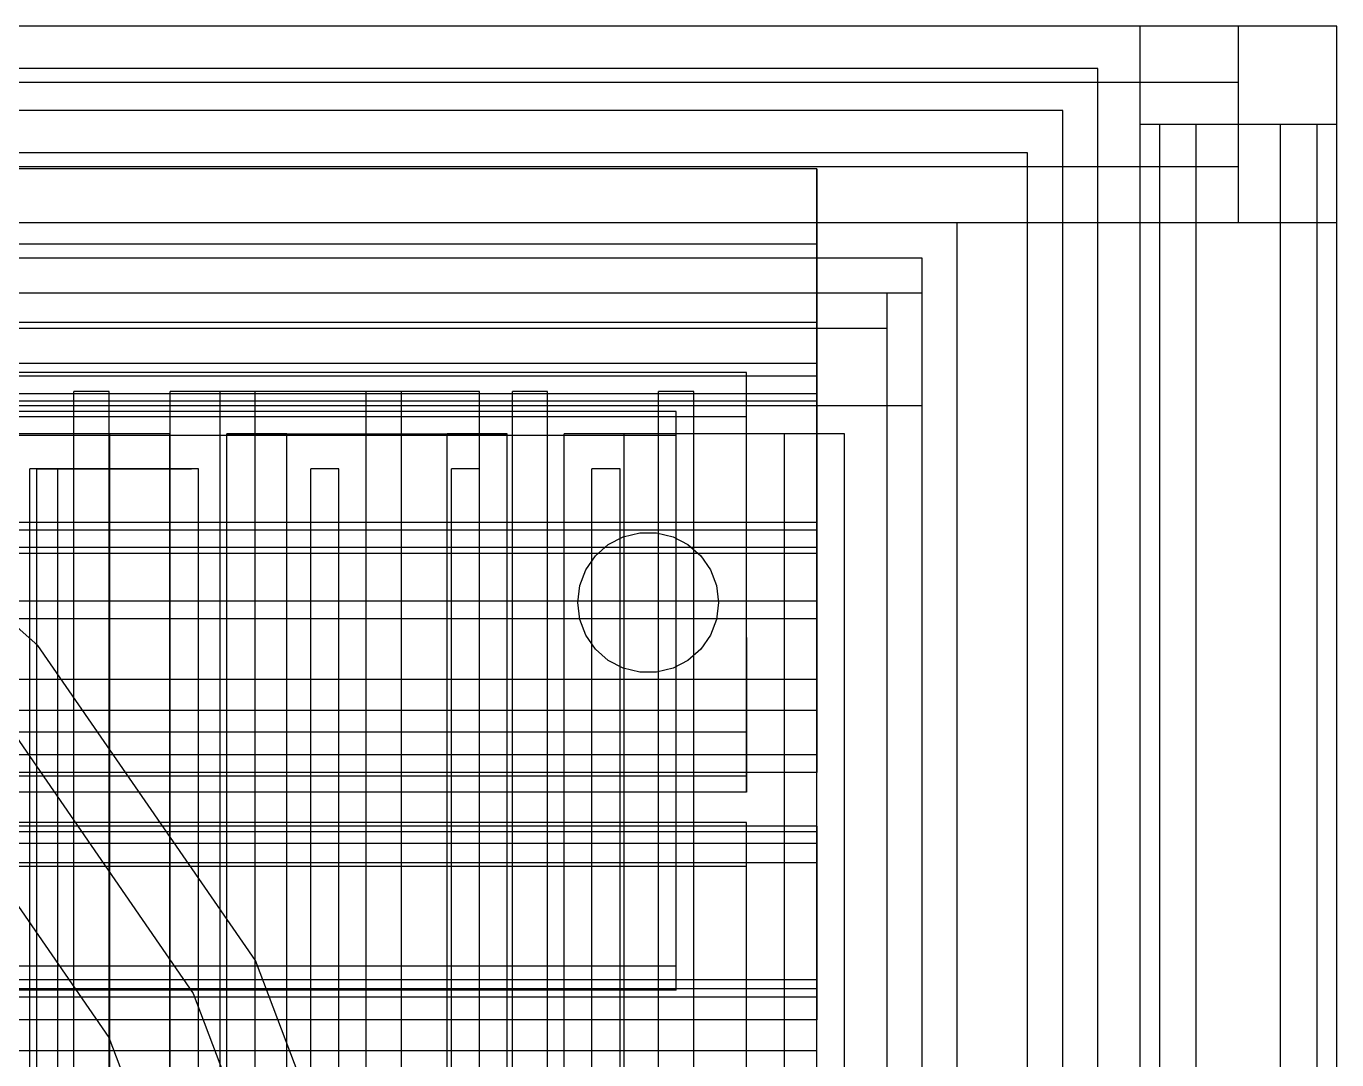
# Model space of a CAD drawing. Header units: millimetres. Extents: x -808 to -5, y -418 to 283.
# Drawn here: x -717.25 to -707, y 49.08 to 57.17 of the extents above; entities that cross this region are included whole.
import ezdxf

# ---------------------------------------------------------------- set-up
doc = ezdxf.new("R2010")
doc.units = ezdxf.units.MM
doc.layers.add('HIDDEN', color=8, linetype='Continuous')
doc.layers.add('VISIBLE', color=7, linetype='Continuous')

msp = doc.modelspace()

# ---------------------------------------------------------------- linework, layer by layer
at = {"layer": 'HIDDEN'}
for points in [[(-707.766, 57.17), (-745.166, 57.17)], [(-707.766, 57.17), (-745.166, 57.17)], [(-707.766, 57.17), (-745.166, 57.17)], [(-707.766, 57.17), (-708.536, 57.17)], [(-708.536, 55.63), (-708.536, 57.17)], [(-706.996, 57.17), (-708.536, 57.17)], [(-708.536, 55.63), (-708.536, 57.17)], [(-707.766, 55.63), (-707.766, 57.17)], [(-707.766, 55.63), (-707.766, 57.17)], [(-707.766, 55.63), (-707.766, 57.17)], [(-706.996, 55.63), (-706.996, 57.17)], [(-708.866, 56.84), (-744.066, 56.84)], [(-708.866, 56.84), (-744.066, 56.84)], [(-708.866, 56.84), (-744.066, 56.84)], [(-708.866, 31.32), (-708.866, 56.84)], [(-708.866, 31.32), (-708.866, 56.84)], [(-708.866, 31.32), (-708.866, 56.84)], [(-707.766, 56.73), (-745.166, 56.73)], [(-707.766, 56.73), (-745.166, 56.73)], [(-707.766, 56.07), (-707.766, 56.73)], [(-707.766, 56.07), (-707.766, 56.73)], [(-709.141, 56.51), (-743.791, 56.51)], [(-709.141, 56.51), (-743.791, 56.51)], [(-709.141, 56.51), (-743.791, 56.51)], [(-709.141, 56.51), (-743.791, 56.51)], [(-709.141, 31.65), (-709.141, 56.51)], [(-709.141, 31.65), (-709.141, 56.51)], [(-709.141, 31.65), (-709.141, 56.51)], [(-709.141, 31.65), (-709.141, 56.51)], [(-706.996, 56.4), (-708.536, 56.4)], [(-708.536, 31.1), (-708.536, 56.4)], [(-706.996, 56.4), (-708.536, 56.4)], [(-708.536, 31.1), (-708.536, 56.4)], [(-706.996, 56.4), (-708.536, 56.4)], [(-708.536, 31.1), (-708.536, 56.4)], [(-707.15, 56.4), (-708.382, 56.4)], [(-708.382, 31.1), (-708.382, 56.4)], [(-707.15, 56.4), (-708.382, 56.4)], [(-708.382, 31.1), (-708.382, 56.4)], [(-707.15, 56.4), (-708.382, 56.4)], [(-708.382, 31.1), (-708.382, 56.4)], [(-707.15, 56.4), (-708.382, 56.4)], [(-708.382, 31.1), (-708.382, 56.4)], [(-707.15, 56.4), (-708.382, 56.4)], [(-708.382, 31.1), (-708.382, 56.4)], [(-707.15, 56.4), (-708.382, 56.4)], [(-708.382, 31.1), (-708.382, 56.4)], [(-707.15, 56.4), (-708.382, 56.4)], [(-708.382, 31.1), (-708.382, 56.4)], [(-707.15, 56.4), (-708.382, 56.4)], [(-708.382, 31.1), (-708.382, 56.4)], [(-707.15, 56.4), (-708.382, 56.4)], [(-708.382, 31.1), (-708.382, 56.4)], [(-707.15, 56.4), (-708.382, 56.4)], [(-708.382, 31.1), (-708.382, 56.4)], [(-707.15, 56.4), (-708.382, 56.4)], [(-708.382, 31.1), (-708.382, 56.4)], [(-707.15, 56.4), (-708.382, 56.4)], [(-708.382, 31.1), (-708.382, 56.4)], [(-707.15, 56.4), (-708.382, 56.4)], [(-708.382, 31.1), (-708.382, 56.4)], [(-707.15, 56.4), (-708.382, 56.4)], [(-708.382, 31.1), (-708.382, 56.4)], [(-707.15, 56.4), (-708.382, 56.4)], [(-708.382, 31.1), (-708.382, 56.4)], [(-707.15, 56.4), (-708.382, 56.4)], [(-708.382, 31.1), (-708.382, 56.4)], [(-707.15, 56.4), (-708.382, 56.4)], [(-708.382, 31.1), (-708.382, 56.4)], [(-707.15, 56.4), (-708.382, 56.4)], [(-708.382, 31.1), (-708.382, 56.4)], [(-707.15, 56.4), (-708.382, 56.4)], [(-708.382, 31.1), (-708.382, 56.4)], [(-707.15, 56.4), (-708.382, 56.4)], [(-708.382, 31.1), (-708.382, 56.4)], [(-707.436, 56.4), (-708.096, 56.4)], [(-708.096, 31.1), (-708.096, 56.4)], [(-707.436, 56.4), (-708.096, 56.4)], [(-708.096, 31.1), (-708.096, 56.4)], [(-707.436, 31.1), (-707.436, 56.4)], [(-707.436, 31.1), (-707.436, 56.4)], [(-707.15, 31.1), (-707.15, 56.4)], [(-707.15, 31.1), (-707.15, 56.4)], [(-707.15, 31.1), (-707.15, 56.4)], [(-707.15, 31.1), (-707.15, 56.4)], [(-707.15, 31.1), (-707.15, 56.4)], [(-707.15, 31.1), (-707.15, 56.4)], [(-707.15, 31.1), (-707.15, 56.4)], [(-707.15, 31.1), (-707.15, 56.4)], [(-707.15, 31.1), (-707.15, 56.4)], [(-707.15, 31.1), (-707.15, 56.4)], [(-707.15, 31.1), (-707.15, 56.4)], [(-707.15, 31.1), (-707.15, 56.4)], [(-707.15, 31.1), (-707.15, 56.4)], [(-707.15, 31.1), (-707.15, 56.4)], [(-707.15, 31.1), (-707.15, 56.4)], [(-707.15, 31.1), (-707.15, 56.4)], [(-707.15, 31.1), (-707.15, 56.4)], [(-707.15, 31.1), (-707.15, 56.4)], [(-707.15, 31.1), (-707.15, 56.4)], [(-707.15, 31.1), (-707.15, 56.4)], [(-706.996, 55.63), (-706.996, 56.4)], [(-706.996, 31.1), (-706.996, 56.4)], [(-706.996, 31.1), (-706.996, 56.4)], [(-706.996, 31.1), (-706.996, 56.4)], [(-709.416, 56.18), (-743.516, 56.18)], [(-709.416, 56.18), (-743.516, 56.18)], [(-709.416, 56.18), (-743.516, 56.18)], [(-709.416, 56.18), (-743.516, 56.18)], [(-709.416, 31.98), (-709.416, 56.18)], [(-709.416, 31.98), (-709.416, 56.18)], [(-709.416, 31.98), (-709.416, 56.18)], [(-709.416, 31.98), (-709.416, 56.18)], [(-707.766, 56.07), (-745.166, 56.07)], [(-707.766, 56.07), (-745.166, 56.07)], [(-711.066, 56.053), (-741.866, 56.053)], [(-711.066, 56.053), (-741.866, 56.053)], [(-711.066, 56.053), (-711.066, 54.85)], [(-711.066, 54.43), (-711.066, 56.053)], [(-711.066, 56.053), (-711.066, 54.85)], [(-711.066, 54.43), (-711.066, 56.053)], [(-707.766, 55.63), (-745.166, 55.63)], [(-707.766, 55.63), (-745.166, 55.63)], [(-707.766, 55.63), (-745.166, 55.63)], [(-708.866, 55.63), (-744.066, 55.63)], [(-709.966, 55.63), (-742.966, 55.63)], [(-709.966, 55.63), (-742.966, 55.63)], [(-709.966, 55.63), (-742.966, 55.63)], [(-709.966, 55.63), (-742.966, 55.63)], [(-709.966, 55.63), (-742.966, 55.63)], [(-711.066, 55.63), (-741.866, 55.63)], [(-711.066, 55.63), (-741.866, 55.63)], [(-711.066, 55.63), (-741.866, 55.63)], [(-711.066, 55.63), (-741.866, 55.63)], [(-711.066, 54.53), (-711.066, 55.63)], [(-711.066, 54.53), (-711.066, 55.63)], [(-711.066, 54.53), (-711.066, 55.63)], [(-711.066, 54.53), (-711.066, 55.63)], [(-709.966, 32.53), (-709.966, 55.63)], [(-709.966, 32.53), (-709.966, 55.63)], [(-709.966, 32.53), (-709.966, 55.63)], [(-709.966, 32.53), (-709.966, 55.63)], [(-709.966, 32.53), (-709.966, 55.63)], [(-706.996, 55.63), (-708.536, 55.63)], [(-706.996, 55.63), (-708.536, 55.63)], [(-711.066, 55.463), (-741.866, 55.463)], [(-711.066, 55.463), (-711.066, 54.235)], [(-711.066, 53.285), (-711.066, 55.463)], [(-710.241, 55.355), (-742.691, 55.355)], [(-710.241, 55.355), (-742.691, 55.355)], [(-710.241, 55.355), (-742.691, 55.355)], [(-710.241, 55.355), (-742.691, 55.355)], [(-710.241, 55.355), (-742.691, 55.355)], [(-710.241, 55.355), (-742.691, 55.355)], [(-710.241, 55.355), (-742.691, 55.355)], [(-710.241, 55.355), (-742.691, 55.355)], [(-710.241, 32.805), (-710.241, 55.355)], [(-710.241, 32.805), (-710.241, 55.355)], [(-710.241, 32.805), (-710.241, 55.355)], [(-710.241, 32.805), (-710.241, 55.355)], [(-710.241, 32.805), (-710.241, 55.355)], [(-710.241, 32.805), (-710.241, 55.355)], [(-710.241, 32.805), (-710.241, 55.355)], [(-710.241, 32.805), (-710.241, 55.355)], [(-710.241, 55.08), (-742.691, 55.08)], [(-710.241, 55.08), (-742.691, 55.08)], [(-710.516, 55.08), (-742.416, 55.08)], [(-710.516, 55.08), (-742.416, 55.08)], [(-710.516, 55.08), (-742.416, 55.08)], [(-710.516, 55.08), (-742.416, 55.08)], [(-710.516, 33.08), (-710.516, 55.08)], [(-710.516, 33.08), (-710.516, 55.08)], [(-710.516, 33.08), (-710.516, 55.08)], [(-710.516, 33.08), (-710.516, 55.08)], [(-710.241, 54.2), (-710.241, 55.08)], [(-710.241, 54.2), (-710.241, 55.08)], [(-710.516, 54.805), (-742.416, 54.805)], [(-710.516, 54.805), (-742.416, 54.805)], [(-710.516, 54.805), (-742.416, 54.805)], [(-710.516, 54.805), (-742.416, 54.805)], [(-710.516, 54.805), (-742.416, 54.805)], [(-710.516, 54.805), (-742.416, 54.805)], [(-711.066, 54.85), (-741.866, 54.85)], [(-711.066, 54.85), (-741.866, 54.85)], [(-711.066, 53.227), (-711.066, 54.85)], [(-711.066, 53.227), (-711.066, 54.85)], [(-710.516, 33.355), (-710.516, 54.805)], [(-710.516, 33.355), (-710.516, 54.805)], [(-710.516, 33.355), (-710.516, 54.805)], [(-710.516, 33.355), (-710.516, 54.805)], [(-710.516, 33.355), (-710.516, 54.805)], [(-710.516, 33.355), (-710.516, 54.805)], [(-711.066, 54.53), (-741.866, 54.53)], [(-711.066, 54.53), (-741.866, 54.53)], [(-711.066, 54.53), (-741.866, 54.53)], [(-711.066, 54.53), (-741.866, 54.53)], [(-711.066, 54.43), (-741.866, 54.43)], [(-711.066, 54.43), (-741.866, 54.43)], [(-711.616, 54.459), (-741.316, 54.459)], [(-711.616, 54.459), (-741.316, 54.459)], [(-711.616, 54.114), (-711.616, 54.459)], [(-711.616, 51.646), (-711.616, 54.459)], [(-711.616, 54.114), (-711.616, 54.459)], [(-711.616, 51.646), (-711.616, 54.459)], [(-711.066, 54.43), (-711.066, 53.227)], [(-711.066, 54.43), (-711.066, 53.227)], [(-711.066, 54.293), (-741.866, 54.293)], [(-711.066, 54.293), (-741.866, 54.293)], [(-717.162, 52.323), (-719.405, 54.31)], [(-716.605, 54.31), (-716.88, 54.31)], [(-716.88, 33.85), (-716.88, 54.31)], [(-716.605, 54.31), (-716.88, 54.31)], [(-716.88, 33.85), (-716.88, 54.31)], [(-716.605, 33.85), (-716.605, 54.31)], [(-716.605, 33.85), (-716.605, 54.31)], [(-713.706, 54.31), (-716.126, 54.31)], [(-716.126, 33.85), (-716.126, 54.31)], [(-713.706, 54.31), (-716.126, 54.31)], [(-716.126, 33.85), (-716.126, 54.31)], [(-715.461, 54.31), (-715.736, 54.31)], [(-715.736, 33.85), (-715.736, 54.31)], [(-715.461, 54.31), (-715.736, 54.31)], [(-715.736, 33.85), (-715.736, 54.31)], [(-715.461, 33.85), (-715.461, 54.31)], [(-715.461, 33.85), (-715.461, 54.31)], [(-714.317, 54.31), (-714.592, 54.31)], [(-714.592, 33.85), (-714.592, 54.31)], [(-714.317, 54.31), (-714.592, 54.31)], [(-714.592, 33.85), (-714.592, 54.31)], [(-714.317, 33.85), (-714.317, 54.31)], [(-714.317, 33.85), (-714.317, 54.31)], [(-713.706, 33.85), (-713.706, 54.31)], [(-713.706, 33.85), (-713.706, 54.31)], [(-713.173, 54.31), (-713.448, 54.31)], [(-713.448, 33.85), (-713.448, 54.31)], [(-713.173, 54.31), (-713.448, 54.31)], [(-713.448, 33.85), (-713.448, 54.31)], [(-713.173, 33.85), (-713.173, 54.31)], [(-713.173, 33.85), (-713.173, 54.31)], [(-712.029, 54.31), (-712.304, 54.31)], [(-712.304, 33.85), (-712.304, 54.31)], [(-712.029, 54.31), (-712.304, 54.31)], [(-712.304, 33.85), (-712.304, 54.31)], [(-712.029, 33.85), (-712.029, 54.31)], [(-712.029, 33.85), (-712.029, 54.31)], [(-711.066, 53.09), (-711.066, 54.293)], [(-711.066, 52.67), (-711.066, 54.293)], [(-711.066, 53.09), (-711.066, 54.293)], [(-711.066, 52.67), (-711.066, 54.293)], [(-710.241, 54.2), (-742.691, 54.2)], [(-710.241, 54.2), (-742.691, 54.2)], [(-711.066, 54.235), (-741.866, 54.235)], [(-711.066, 52.057), (-711.066, 54.235)], [(-711.616, 54.114), (-741.316, 54.114)], [(-711.616, 54.114), (-741.316, 54.114)], [(-712.166, 54.154), (-740.766, 54.154)], [(-712.166, 54.154), (-740.766, 54.154)], [(-712.166, 53.966), (-712.166, 54.154)], [(-712.166, 49.814), (-712.166, 54.154)], [(-712.166, 53.966), (-712.166, 54.154)], [(-712.166, 49.814), (-712.166, 54.154)], [(-711.616, 51.301), (-711.616, 54.114)], [(-711.616, 51.301), (-711.616, 54.114)], [(-712.166, 53.966), (-740.766, 53.966)], [(-712.166, 53.966), (-740.766, 53.966)], [(-716.598, 53.98), (-718.323, 53.98)], [(-716.129, 53.98), (-717.854, 53.98)], [(-716.129, 53.98), (-716.598, 53.98)], [(-716.598, 34.18), (-716.598, 53.98)], [(-716.129, 34.18), (-716.129, 53.98)], [(-715.683, 53.98), (-713.958, 53.98)], [(-715.214, 53.98), (-715.683, 53.98)], [(-715.683, 34.18), (-715.683, 53.98)], [(-715.214, 53.98), (-713.489, 53.98)], [(-715.214, 34.18), (-715.214, 53.98)], [(-713.489, 53.98), (-713.958, 53.98)], [(-713.958, 34.18), (-713.958, 53.98)], [(-713.489, 34.18), (-713.489, 53.98)], [(-711.318, 53.98), (-713.043, 53.98)], [(-712.574, 53.98), (-713.043, 53.98)], [(-713.043, 34.18), (-713.043, 53.98)], [(-710.849, 53.98), (-712.574, 53.98)], [(-712.574, 34.18), (-712.574, 53.98)], [(-712.166, 49.626), (-712.166, 53.966)], [(-712.166, 49.626), (-712.166, 53.966)], [(-710.849, 53.98), (-711.318, 53.98)], [(-711.318, 34.18), (-711.318, 53.98)], [(-710.849, 34.18), (-710.849, 53.98)], [(-717.006, 53.705), (-717.226, 53.705)], [(-717.226, 34.455), (-717.226, 53.705)], [(-717.006, 53.705), (-717.226, 53.705)], [(-717.226, 34.455), (-717.226, 53.705)], [(-717.006, 53.705), (-717.226, 53.705)], [(-717.226, 34.455), (-717.226, 53.705)], [(-717.006, 53.705), (-717.226, 53.705)], [(-717.226, 34.455), (-717.226, 53.705)], [(-717.006, 53.705), (-717.226, 53.705)], [(-717.226, 34.455), (-717.226, 53.705)], [(-717.006, 53.705), (-717.226, 53.705)], [(-717.226, 34.455), (-717.226, 53.705)], [(-717.171, 35.555), (-717.171, 53.705)], [(-717.154, 53.705), (-717.171, 53.705)], [(-717.171, 53.705), (-717.154, 53.705)], [(-717.102, 53.705), (-717.154, 53.705)], [(-717.154, 53.705), (-717.102, 53.705)], [(-717.019, 53.705), (-717.102, 53.705)], [(-717.102, 53.705), (-717.019, 53.705)], [(-716.91, 53.705), (-717.019, 53.705)], [(-717.019, 53.705), (-716.91, 53.705)], [(-717.006, 34.455), (-717.006, 53.705)], [(-717.006, 34.455), (-717.006, 53.705)], [(-717.006, 34.455), (-717.006, 53.705)], [(-717.006, 34.455), (-717.006, 53.705)], [(-717.006, 34.455), (-717.006, 53.705)], [(-717.006, 34.455), (-717.006, 53.705)], [(-716.781, 53.705), (-716.91, 53.705)], [(-716.91, 53.705), (-716.781, 53.705)], [(-716.639, 53.705), (-716.781, 53.705)], [(-716.781, 53.705), (-716.639, 53.705)], [(-716.493, 53.705), (-716.639, 53.705)], [(-716.639, 53.705), (-716.493, 53.705)], [(-716.352, 53.705), (-716.493, 53.705)], [(-716.493, 53.705), (-716.352, 53.705)], [(-716.222, 53.705), (-716.352, 53.705)], [(-716.352, 53.705), (-716.222, 53.705)], [(-716.113, 53.705), (-716.222, 53.705)], [(-716.222, 53.705), (-716.113, 53.705)], [(-715.906, 53.705), (-716.126, 53.705)], [(-716.126, 34.455), (-716.126, 53.705)], [(-715.906, 53.705), (-716.126, 53.705)], [(-716.126, 34.455), (-716.126, 53.705)], [(-715.906, 53.705), (-716.126, 53.705)], [(-716.126, 34.455), (-716.126, 53.705)], [(-715.906, 53.705), (-716.126, 53.705)], [(-716.126, 34.455), (-716.126, 53.705)], [(-715.906, 53.705), (-716.126, 53.705)], [(-716.126, 34.455), (-716.126, 53.705)], [(-715.906, 53.705), (-716.126, 53.705)], [(-716.126, 34.455), (-716.126, 53.705)], [(-716.03, 53.705), (-716.113, 53.705)], [(-716.113, 53.705), (-716.03, 53.705)], [(-715.979, 53.705), (-716.03, 53.705)], [(-716.03, 53.705), (-715.979, 53.705)], [(-715.961, 53.705), (-715.979, 53.705)], [(-715.979, 53.705), (-715.961, 53.705)], [(-715.906, 34.455), (-715.906, 53.705)], [(-715.906, 34.455), (-715.906, 53.705)], [(-715.906, 34.455), (-715.906, 53.705)], [(-715.906, 34.455), (-715.906, 53.705)], [(-715.906, 34.455), (-715.906, 53.705)], [(-715.906, 34.455), (-715.906, 53.705)], [(-714.806, 53.705), (-715.026, 53.705)], [(-715.026, 34.455), (-715.026, 53.705)], [(-714.806, 53.705), (-715.026, 53.705)], [(-715.026, 34.455), (-715.026, 53.705)], [(-714.806, 53.705), (-715.026, 53.705)], [(-715.026, 34.455), (-715.026, 53.705)], [(-714.806, 53.705), (-715.026, 53.705)], [(-715.026, 34.455), (-715.026, 53.705)], [(-714.806, 53.705), (-715.026, 53.705)], [(-715.026, 34.455), (-715.026, 53.705)], [(-714.806, 53.705), (-715.026, 53.705)], [(-715.026, 34.455), (-715.026, 53.705)], [(-714.806, 34.455), (-714.806, 53.705)], [(-714.806, 34.455), (-714.806, 53.705)], [(-714.806, 34.455), (-714.806, 53.705)], [(-714.806, 34.455), (-714.806, 53.705)], [(-714.806, 34.455), (-714.806, 53.705)], [(-714.806, 34.455), (-714.806, 53.705)], [(-713.706, 53.705), (-713.926, 53.705)], [(-713.926, 34.455), (-713.926, 53.705)], [(-713.706, 53.705), (-713.926, 53.705)], [(-713.926, 34.455), (-713.926, 53.705)], [(-713.706, 53.705), (-713.926, 53.705)], [(-713.926, 34.455), (-713.926, 53.705)], [(-713.706, 53.705), (-713.926, 53.705)], [(-713.926, 34.455), (-713.926, 53.705)], [(-713.706, 53.705), (-713.926, 53.705)], [(-713.926, 34.455), (-713.926, 53.705)], [(-713.706, 53.705), (-713.926, 53.705)], [(-713.926, 34.455), (-713.926, 53.705)], [(-713.706, 34.455), (-713.706, 53.705)], [(-713.706, 34.455), (-713.706, 53.705)], [(-713.706, 34.455), (-713.706, 53.705)], [(-713.706, 34.455), (-713.706, 53.705)], [(-713.706, 34.455), (-713.706, 53.705)], [(-713.706, 34.455), (-713.706, 53.705)], [(-712.606, 53.705), (-712.826, 53.705)], [(-712.826, 34.455), (-712.826, 53.705)], [(-712.606, 53.705), (-712.826, 53.705)], [(-712.826, 34.455), (-712.826, 53.705)], [(-712.606, 53.705), (-712.826, 53.705)], [(-712.826, 34.455), (-712.826, 53.705)], [(-712.606, 53.705), (-712.826, 53.705)], [(-712.826, 34.455), (-712.826, 53.705)], [(-712.606, 53.705), (-712.826, 53.705)], [(-712.826, 34.455), (-712.826, 53.705)], [(-712.606, 53.705), (-712.826, 53.705)], [(-712.826, 34.455), (-712.826, 53.705)], [(-712.606, 34.455), (-712.606, 53.705)], [(-712.606, 34.455), (-712.606, 53.705)], [(-712.606, 34.455), (-712.606, 53.705)], [(-712.606, 34.455), (-712.606, 53.705)], [(-712.606, 34.455), (-712.606, 53.705)], [(-712.606, 34.455), (-712.606, 53.705)], [(-711.066, 53.285), (-741.866, 53.285)], [(-711.066, 53.285), (-711.066, 52.057)], [(-711.066, 53.227), (-741.866, 53.227)], [(-711.066, 53.227), (-741.866, 53.227)], [(-712.699, 53.113), (-712.581, 53.174)], [(-712.699, 53.113), (-712.581, 53.174)], [(-712.581, 53.174), (-712.452, 53.206)], [(-712.581, 53.174), (-712.452, 53.206)], [(-712.452, 53.206), (-712.32, 53.206)], [(-712.452, 53.206), (-712.32, 53.206)], [(-712.32, 53.206), (-712.191, 53.174)], [(-712.32, 53.206), (-712.191, 53.174)], [(-712.191, 53.174), (-712.074, 53.113)], [(-712.191, 53.174), (-712.074, 53.113)], [(-711.066, 53.09), (-741.866, 53.09)], [(-711.066, 53.09), (-741.866, 53.09)], [(-711.066, 53.043), (-741.866, 53.043)], [(-712.798, 53.025), (-712.699, 53.113)], [(-712.798, 53.025), (-712.699, 53.113)], [(-712.074, 53.113), (-711.974, 53.025)], [(-712.074, 53.113), (-711.974, 53.025)], [(-711.066, 51.467), (-711.066, 53.09)], [(-711.066, 51.467), (-711.066, 53.09)], [(-711.066, 51.815), (-711.066, 53.043)], [(-711.066, 50.865), (-711.066, 53.043)], [(-712.873, 52.916), (-712.798, 53.025)], [(-712.873, 52.916), (-712.798, 53.025)], [(-711.974, 53.025), (-711.899, 52.916)], [(-711.974, 53.025), (-711.899, 52.916)], [(-712.92, 52.792), (-712.873, 52.916)], [(-712.92, 52.792), (-712.873, 52.916)], [(-711.899, 52.916), (-711.852, 52.792)], [(-711.899, 52.916), (-711.852, 52.792)], [(-712.936, 52.66), (-712.92, 52.792)], [(-712.936, 52.66), (-712.92, 52.792)], [(-711.852, 52.792), (-711.836, 52.66)], [(-711.852, 52.792), (-711.836, 52.66)], [(-711.066, 52.67), (-741.866, 52.67)], [(-711.066, 52.67), (-741.866, 52.67)], [(-712.92, 52.528), (-712.936, 52.66)], [(-712.92, 52.528), (-712.936, 52.66)], [(-711.836, 52.66), (-711.852, 52.528)], [(-711.836, 52.66), (-711.852, 52.528)], [(-711.066, 51.467), (-711.066, 52.67)], [(-711.066, 51.467), (-711.066, 52.67)], [(-711.066, 52.533), (-741.866, 52.533)], [(-711.066, 52.533), (-741.866, 52.533)], [(-712.873, 52.404), (-712.92, 52.528)], [(-712.873, 52.404), (-712.92, 52.528)], [(-711.852, 52.528), (-711.899, 52.404)], [(-711.852, 52.528), (-711.899, 52.404)], [(-711.066, 52.533), (-711.066, 51.33)], [(-711.066, 50.91), (-711.066, 52.533)], [(-711.066, 52.533), (-711.066, 51.33)], [(-711.066, 50.91), (-711.066, 52.533)], [(-715.46, 49.857), (-717.162, 52.323)], [(-712.798, 52.295), (-712.873, 52.404)], [(-712.798, 52.295), (-712.873, 52.404)], [(-711.899, 52.404), (-711.974, 52.295)], [(-711.899, 52.404), (-711.974, 52.295)], [(-711.616, 52.385), (-711.616, 52.367)], [(-711.616, 52.367), (-711.616, 52.385)], [(-711.616, 52.385), (-711.616, 52.367)], [(-711.616, 52.367), (-711.616, 52.385)], [(-711.616, 52.385), (-711.616, 52.367)], [(-711.616, 52.367), (-711.616, 52.385)], [(-711.616, 52.385), (-711.616, 52.367)], [(-711.616, 52.367), (-711.616, 52.385)], [(-711.616, 52.385), (-711.616, 52.367)], [(-711.616, 52.367), (-711.616, 52.385)], [(-711.616, 52.385), (-711.616, 52.367)], [(-711.616, 52.367), (-711.616, 52.385)], [(-711.616, 52.385), (-711.616, 52.367)], [(-711.616, 52.367), (-711.616, 52.385)], [(-711.616, 52.385), (-711.616, 52.367)], [(-711.616, 52.367), (-711.616, 52.385)], [(-711.616, 52.385), (-711.616, 52.367)], [(-711.616, 52.367), (-711.616, 52.385)], [(-711.616, 52.367), (-711.616, 52.316)], [(-711.616, 52.316), (-711.616, 52.367)], [(-711.616, 52.367), (-711.616, 52.316)], [(-711.616, 52.316), (-711.616, 52.367)], [(-711.616, 52.367), (-711.616, 52.316)], [(-711.616, 52.316), (-711.616, 52.367)], [(-711.616, 52.367), (-711.616, 52.316)], [(-711.616, 52.316), (-711.616, 52.367)], [(-711.616, 52.367), (-711.616, 52.316)], [(-711.616, 52.316), (-711.616, 52.367)], [(-711.616, 52.367), (-711.616, 52.316)], [(-711.616, 52.316), (-711.616, 52.367)], [(-711.616, 52.367), (-711.616, 52.316)], [(-711.616, 52.316), (-711.616, 52.367)], [(-711.616, 52.367), (-711.616, 52.316)], [(-711.616, 52.316), (-711.616, 52.367)], [(-711.616, 52.367), (-711.616, 52.316)], [(-711.616, 52.316), (-711.616, 52.367)], [(-711.616, 52.316), (-711.616, 52.233)], [(-711.616, 52.233), (-711.616, 52.316)], [(-711.616, 52.316), (-711.616, 52.233)], [(-711.616, 52.233), (-711.616, 52.316)], [(-711.616, 52.316), (-711.616, 52.233)], [(-711.616, 52.233), (-711.616, 52.316)], [(-711.616, 52.316), (-711.616, 52.233)], [(-711.616, 52.233), (-711.616, 52.316)], [(-711.616, 52.316), (-711.616, 52.233)], [(-711.616, 52.233), (-711.616, 52.316)], [(-711.616, 52.316), (-711.616, 52.233)], [(-711.616, 52.233), (-711.616, 52.316)], [(-711.616, 52.316), (-711.616, 52.233)], [(-711.616, 52.233), (-711.616, 52.316)], [(-711.616, 52.316), (-711.616, 52.233)], [(-711.616, 52.233), (-711.616, 52.316)], [(-711.616, 52.316), (-711.616, 52.233)], [(-711.616, 52.233), (-711.616, 52.316)], [(-712.699, 52.207), (-712.798, 52.295)], [(-712.699, 52.207), (-712.798, 52.295)], [(-711.974, 52.295), (-712.074, 52.207)], [(-711.974, 52.295), (-712.074, 52.207)], [(-711.616, 52.233), (-711.616, 52.124)], [(-711.616, 52.124), (-711.616, 52.233)], [(-711.616, 52.233), (-711.616, 52.124)], [(-711.616, 52.124), (-711.616, 52.233)], [(-711.616, 52.233), (-711.616, 52.124)], [(-711.616, 52.124), (-711.616, 52.233)], [(-711.616, 52.233), (-711.616, 52.124)], [(-711.616, 52.124), (-711.616, 52.233)], [(-711.616, 52.233), (-711.616, 52.124)], [(-711.616, 52.124), (-711.616, 52.233)], [(-711.616, 52.233), (-711.616, 52.124)], [(-711.616, 52.124), (-711.616, 52.233)], [(-711.616, 52.233), (-711.616, 52.124)], [(-711.616, 52.124), (-711.616, 52.233)], [(-711.616, 52.233), (-711.616, 52.124)], [(-711.616, 52.124), (-711.616, 52.233)], [(-711.616, 52.233), (-711.616, 52.124)], [(-711.616, 52.124), (-711.616, 52.233)], [(-712.581, 52.146), (-712.699, 52.207)], [(-712.581, 52.146), (-712.699, 52.207)], [(-712.452, 52.114), (-712.581, 52.146)], [(-712.452, 52.114), (-712.581, 52.146)], [(-712.32, 52.114), (-712.452, 52.114)], [(-712.32, 52.114), (-712.452, 52.114)], [(-712.191, 52.146), (-712.32, 52.114)], [(-712.191, 52.146), (-712.32, 52.114)], [(-712.074, 52.207), (-712.191, 52.146)], [(-712.074, 52.207), (-712.191, 52.146)], [(-711.616, 52.124), (-711.616, 51.995)], [(-711.616, 51.995), (-711.616, 52.124)], [(-711.616, 52.124), (-711.616, 51.995)], [(-711.616, 51.995), (-711.616, 52.124)], [(-711.616, 52.124), (-711.616, 51.995)], [(-711.616, 51.995), (-711.616, 52.124)], [(-711.616, 52.124), (-711.616, 51.995)], [(-711.616, 51.995), (-711.616, 52.124)], [(-711.616, 52.124), (-711.616, 51.995)], [(-711.616, 51.995), (-711.616, 52.124)], [(-711.616, 52.124), (-711.616, 51.995)], [(-711.616, 51.995), (-711.616, 52.124)], [(-711.616, 52.124), (-711.616, 51.995)], [(-711.616, 51.995), (-711.616, 52.124)], [(-711.616, 52.124), (-711.616, 51.995)], [(-711.616, 51.995), (-711.616, 52.124)], [(-711.616, 52.124), (-711.616, 51.995)], [(-711.616, 51.995), (-711.616, 52.124)], [(-711.066, 52.057), (-741.866, 52.057)], [(-717.574, 51.958), (-715.947, 49.601)], [(-711.616, 51.995), (-711.616, 51.853)], [(-711.616, 51.853), (-711.616, 51.995)], [(-711.616, 51.995), (-711.616, 51.853)], [(-711.616, 51.853), (-711.616, 51.995)], [(-711.616, 51.995), (-711.616, 51.853)], [(-711.616, 51.853), (-711.616, 51.995)], [(-711.616, 51.995), (-711.616, 51.853)], [(-711.616, 51.853), (-711.616, 51.995)], [(-711.616, 51.995), (-711.616, 51.853)], [(-711.616, 51.853), (-711.616, 51.995)], [(-711.616, 51.995), (-711.616, 51.853)], [(-711.616, 51.853), (-711.616, 51.995)], [(-711.616, 51.995), (-711.616, 51.853)], [(-711.616, 51.853), (-711.616, 51.995)], [(-711.616, 51.995), (-711.616, 51.853)], [(-711.616, 51.853), (-711.616, 51.995)], [(-711.616, 51.995), (-711.616, 51.853)], [(-711.616, 51.853), (-711.616, 51.995)], [(-711.066, 51.815), (-741.866, 51.815)], [(-711.616, 51.853), (-711.616, 51.707)], [(-711.616, 51.707), (-711.616, 51.853)], [(-711.616, 51.853), (-711.616, 51.707)], [(-711.616, 51.707), (-711.616, 51.853)], [(-711.616, 51.853), (-711.616, 51.707)], [(-711.616, 51.707), (-711.616, 51.853)], [(-711.616, 51.853), (-711.616, 51.707)], [(-711.616, 51.707), (-711.616, 51.853)], [(-711.616, 51.853), (-711.616, 51.707)], [(-711.616, 51.707), (-711.616, 51.853)], [(-711.616, 51.853), (-711.616, 51.707)], [(-711.616, 51.707), (-711.616, 51.853)], [(-711.616, 51.853), (-711.616, 51.707)], [(-711.616, 51.707), (-711.616, 51.853)], [(-711.616, 51.853), (-711.616, 51.707)], [(-711.616, 51.707), (-711.616, 51.853)], [(-711.616, 51.853), (-711.616, 51.707)], [(-711.616, 51.707), (-711.616, 51.853)], [(-711.066, 49.637), (-711.066, 51.815)], [(-711.616, 51.707), (-711.616, 51.565)], [(-711.616, 51.565), (-711.616, 51.707)], [(-711.616, 51.707), (-711.616, 51.565)], [(-711.616, 51.565), (-711.616, 51.707)], [(-711.616, 51.707), (-711.616, 51.565)], [(-711.616, 51.565), (-711.616, 51.707)], [(-711.616, 51.707), (-711.616, 51.565)], [(-711.616, 51.565), (-711.616, 51.707)], [(-711.616, 51.707), (-711.616, 51.565)], [(-711.616, 51.565), (-711.616, 51.707)], [(-711.616, 51.707), (-711.616, 51.565)], [(-711.616, 51.565), (-711.616, 51.707)], [(-711.616, 51.707), (-711.616, 51.565)], [(-711.616, 51.565), (-711.616, 51.707)], [(-711.616, 51.707), (-711.616, 51.565)], [(-711.616, 51.565), (-711.616, 51.707)], [(-711.616, 51.707), (-711.616, 51.565)], [(-711.616, 51.565), (-711.616, 51.707)], [(-711.616, 51.646), (-741.316, 51.646)], [(-711.616, 51.646), (-741.316, 51.646)], [(-711.616, 51.301), (-711.616, 51.646)], [(-711.616, 51.301), (-711.616, 51.646)], [(-711.616, 51.565), (-711.616, 51.436)], [(-711.616, 51.436), (-711.616, 51.565)], [(-711.616, 51.565), (-711.616, 51.436)], [(-711.616, 51.436), (-711.616, 51.565)], [(-711.616, 51.565), (-711.616, 51.436)], [(-711.616, 51.436), (-711.616, 51.565)], [(-711.616, 51.565), (-711.616, 51.436)], [(-711.616, 51.436), (-711.616, 51.565)], [(-711.616, 51.565), (-711.616, 51.436)], [(-711.616, 51.436), (-711.616, 51.565)], [(-711.616, 51.565), (-711.616, 51.436)], [(-711.616, 51.436), (-711.616, 51.565)], [(-711.616, 51.565), (-711.616, 51.436)], [(-711.616, 51.436), (-711.616, 51.565)], [(-711.616, 51.565), (-711.616, 51.436)], [(-711.616, 51.436), (-711.616, 51.565)], [(-711.616, 51.565), (-711.616, 51.436)], [(-711.616, 51.436), (-711.616, 51.565)], [(-711.066, 51.467), (-741.866, 51.467)], [(-711.066, 51.467), (-741.866, 51.467)], [(-718.132, 51.464), (-716.607, 49.255)], [(-711.616, 51.436), (-711.616, 51.327)], [(-711.616, 51.327), (-711.616, 51.436)], [(-711.616, 51.436), (-711.616, 51.327)], [(-711.616, 51.327), (-711.616, 51.436)], [(-711.616, 51.436), (-711.616, 51.327)], [(-711.616, 51.327), (-711.616, 51.436)], [(-711.616, 51.436), (-711.616, 51.327)], [(-711.616, 51.327), (-711.616, 51.436)], [(-711.616, 51.436), (-711.616, 51.327)], [(-711.616, 51.327), (-711.616, 51.436)], [(-711.616, 51.436), (-711.616, 51.327)], [(-711.616, 51.327), (-711.616, 51.436)], [(-711.616, 51.436), (-711.616, 51.327)], [(-711.616, 51.327), (-711.616, 51.436)], [(-711.616, 51.436), (-711.616, 51.327)], [(-711.616, 51.327), (-711.616, 51.436)], [(-711.616, 51.436), (-711.616, 51.327)], [(-711.616, 51.327), (-711.616, 51.436)], [(-711.066, 51.33), (-741.866, 51.33)], [(-711.066, 51.33), (-741.866, 51.33)], [(-711.616, 51.301), (-741.316, 51.301)], [(-711.616, 51.301), (-741.316, 51.301)], [(-711.616, 51.327), (-711.616, 51.244)], [(-711.616, 51.244), (-711.616, 51.327)], [(-711.616, 51.327), (-711.616, 51.244)], [(-711.616, 51.244), (-711.616, 51.327)], [(-711.616, 51.327), (-711.616, 51.244)], [(-711.616, 51.244), (-711.616, 51.327)], [(-711.616, 51.327), (-711.616, 51.244)], [(-711.616, 51.244), (-711.616, 51.327)], [(-711.616, 51.327), (-711.616, 51.244)], [(-711.616, 51.244), (-711.616, 51.327)], [(-711.616, 51.327), (-711.616, 51.244)], [(-711.616, 51.244), (-711.616, 51.327)], [(-711.616, 51.327), (-711.616, 51.244)], [(-711.616, 51.244), (-711.616, 51.327)], [(-711.616, 51.327), (-711.616, 51.244)], [(-711.616, 51.244), (-711.616, 51.327)], [(-711.616, 51.327), (-711.616, 51.244)], [(-711.616, 51.244), (-711.616, 51.327)], [(-711.066, 49.707), (-711.066, 51.33)], [(-711.066, 49.707), (-711.066, 51.33)], [(-711.616, 51.244), (-711.616, 51.193)], [(-711.616, 51.193), (-711.616, 51.244)], [(-711.616, 51.244), (-711.616, 51.193)], [(-711.616, 51.193), (-711.616, 51.244)], [(-711.616, 51.244), (-711.616, 51.193)], [(-711.616, 51.193), (-711.616, 51.244)], [(-711.616, 51.244), (-711.616, 51.193)], [(-711.616, 51.193), (-711.616, 51.244)], [(-711.616, 51.244), (-711.616, 51.193)], [(-711.616, 51.193), (-711.616, 51.244)], [(-711.616, 51.244), (-711.616, 51.193)], [(-711.616, 51.193), (-711.616, 51.244)], [(-711.616, 51.244), (-711.616, 51.193)], [(-711.616, 51.193), (-711.616, 51.244)], [(-711.616, 51.244), (-711.616, 51.193)], [(-711.616, 51.193), (-711.616, 51.244)], [(-711.616, 51.244), (-711.616, 51.193)], [(-711.616, 51.193), (-711.616, 51.244)], [(-711.616, 51.193), (-711.616, 51.175)], [(-711.616, 51.175), (-711.616, 51.193)], [(-711.616, 51.193), (-711.616, 51.175)], [(-711.616, 51.175), (-711.616, 51.193)], [(-711.616, 51.193), (-711.616, 51.175)], [(-711.616, 51.175), (-711.616, 51.193)], [(-711.616, 51.193), (-711.616, 51.175)], [(-711.616, 51.175), (-711.616, 51.193)], [(-711.616, 51.193), (-711.616, 51.175)], [(-711.616, 51.175), (-711.616, 51.193)], [(-711.616, 51.193), (-711.616, 51.175)], [(-711.616, 51.175), (-711.616, 51.193)], [(-711.616, 51.193), (-711.616, 51.175)], [(-711.616, 51.175), (-711.616, 51.193)], [(-711.616, 51.193), (-711.616, 51.175)], [(-711.616, 51.175), (-711.616, 51.193)], [(-711.616, 51.193), (-711.616, 51.175)], [(-711.616, 51.175), (-711.616, 51.193)], [(-711.616, 51.175), (-741.316, 51.175)], [(-711.616, 51.175), (-741.316, 51.175)], [(-711.616, 51.175), (-741.316, 51.175)], [(-711.616, 51.175), (-741.316, 51.175)], [(-711.616, 51.175), (-741.316, 51.175)], [(-711.616, 51.175), (-741.316, 51.175)], [(-711.616, 51.175), (-741.316, 51.175)], [(-711.616, 51.175), (-741.316, 51.175)], [(-711.616, 51.175), (-741.316, 51.175)], [(-711.066, 50.91), (-741.866, 50.91)], [(-711.066, 50.91), (-741.866, 50.91)], [(-711.616, 50.939), (-741.316, 50.939)], [(-711.616, 50.939), (-741.316, 50.939)], [(-711.616, 50.594), (-711.616, 50.939)], [(-711.616, 48.126), (-711.616, 50.939)], [(-711.616, 50.594), (-711.616, 50.939)], [(-711.616, 48.126), (-711.616, 50.939)], [(-711.066, 50.91), (-711.066, 49.707)], [(-711.066, 50.91), (-711.066, 49.707)], [(-711.066, 50.865), (-741.866, 50.865)], [(-711.066, 49.637), (-711.066, 50.865)], [(-711.066, 50.773), (-741.866, 50.773)], [(-711.066, 50.773), (-741.866, 50.773)], [(-711.066, 49.57), (-711.066, 50.773)], [(-711.066, 49.15), (-711.066, 50.773)], [(-711.066, 49.57), (-711.066, 50.773)], [(-711.066, 49.15), (-711.066, 50.773)], [(-711.066, 50.623), (-741.866, 50.623)], [(-711.616, 50.594), (-741.316, 50.594)], [(-711.616, 50.594), (-741.316, 50.594)], [(-711.616, 47.781), (-711.616, 50.594)], [(-711.616, 47.781), (-711.616, 50.594)], [(-711.066, 50.623), (-711.066, 49.395)], [(-711.066, 48.445), (-711.066, 50.623)], [(-714.397, 47.055), (-715.46, 49.857)], [(-712.166, 49.814), (-740.766, 49.814)], [(-712.166, 49.814), (-740.766, 49.814)], [(-712.166, 49.626), (-712.166, 49.814)], [(-712.166, 49.626), (-712.166, 49.814)], [(-711.066, 49.707), (-741.866, 49.707)], [(-711.066, 49.707), (-741.866, 49.707)], [(-711.066, 49.637), (-741.866, 49.637)], [(-711.066, 49.57), (-741.866, 49.57)], [(-711.066, 49.57), (-741.866, 49.57)], [(-712.166, 49.626), (-740.766, 49.626)], [(-712.166, 49.626), (-740.766, 49.626)], [(-715.947, 49.601), (-714.931, 46.923)], [(-711.066, 47.947), (-711.066, 49.57)], [(-711.066, 47.947), (-711.066, 49.57)], [(-711.066, 49.395), (-741.866, 49.395)], [(-711.066, 47.217), (-711.066, 49.395)], [(-716.607, 49.255), (-715.655, 46.745)], [(-711.066, 49.15), (-741.866, 49.15)], [(-711.066, 49.15), (-741.866, 49.15)], [(-711.066, 47.947), (-711.066, 49.15)], [(-711.066, 47.947), (-711.066, 49.15)]]:
    msp.add_lwpolyline(points, dxfattribs=at)
at = {"layer": 'VISIBLE'}
for points in [[(-707.766, 57.17), (-745.166, 57.17)], [(-706.996, 57.17), (-707.766, 57.17)], [(-707.766, 55.63), (-707.766, 57.17)], [(-706.996, 56.4), (-706.996, 57.17)], [(-708.866, 56.84), (-744.066, 56.84)], [(-708.866, 31.32), (-708.866, 56.84)], [(-706.996, 56.4), (-708.536, 56.4)], [(-708.536, 31.1), (-708.536, 56.4)], [(-706.996, 31.1), (-706.996, 56.4)], [(-709.966, 55.63), (-742.966, 55.63)], [(-709.966, 32.53), (-709.966, 55.63)], [(-707.766, 55.63), (-708.866, 55.63)]]:
    msp.add_lwpolyline(points, dxfattribs=at)

doc.saveas('drawing.dxf')
